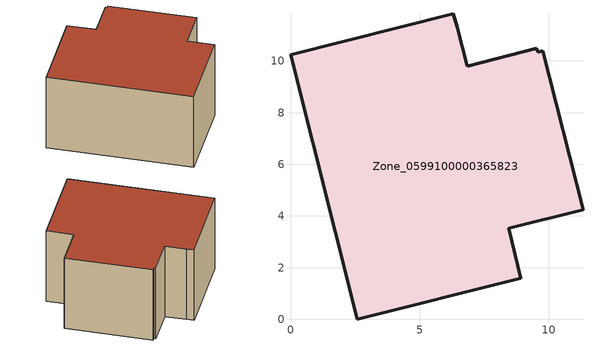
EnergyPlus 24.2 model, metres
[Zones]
Zone_0599100000365823
 floor ground (C_G): 6.46,11.31 6.84,9.8 9.54,10.48 9.57,10.34 9.77,10.39 11.32,4.24 8.44,3.52 8.92,1.58 2.58,0 0,10.23 6.3,11.83 z0
 wall outside (C_F): 2.58,0 8.92,1.58 8.44,3.52 11.32,4.24 9.77,10.39 9.57,10.34 9.54,10.48 6.84,9.8 6.46,11.31 6.3,11.83 0,10.23 2.58,0 z0:5.94
 roof outside (C_R): 9.57,10.34 9.54,10.48 6.84,9.8 6.46,11.31 6.3,11.83 0,10.23 2.58,0 8.92,1.58 8.44,3.52 11.32,4.24 9.77,10.39 z5.94
[BUILDING]
Pand.0599100000365823: North Axis=0; Terrain=City; Loads Convergence Tolerance Value=0.04; Temperature Convergence Tolerance Value=0.4; Solar Distribution=FullExterior; Maximum Number of Warmup Days=25; Minimum Number of Warmup Days=1
[Site:Location]
Rotterdam.The.Hague.AP_ZH_NLD Design_Conditions: Latitude=51.96; Longitude=4.45; Time Zone=1; Elevation=-4.5
[SITE:GROUNDTEMPERATURE:BUILDINGSURFACE]
18, 18, 18, 18, 18, 18, 18, 18, 18, 18, 18, 18
[MATERIAL] Thermal Absorptance=0.9; Solar Absorptance=0.7; Visible Absorptance=0.7
Name | Roughness | Thickness | Conductivity | Density | Specific Heat
G.D.1992-2005 | MediumSmooth | 0.15 | 0.06 | 540 | 1210
F.D.1992-2005 | Rough | 0.3 | 0.12 | 1920 | 840
R.D.1992-2005 | MediumRough | 0.2 | 0.08 | 1500 | 1000
[CONSTRUCTION]
C_G: G.D.1992-2005
C_F: F.D.1992-2005
C_R: R.D.1992-2005
[ZONE]
Zone_0599100000365823: Type=1; Multiplier=1; Ceiling Height=Autocalculate; Volume=Autocalculate; Floor Area=autocalculate; Part of Total Floor Area=Yes
[ZONEINFILTRATION:DESIGNFLOWRATE]
Infil_Zone_0599100000365823: Zone or ZoneList or Space or SpaceList=Zone_0599100000365823; Schedule=AlwaysOn; Design Flow Rate Calculation Method=Flow/Area; Flow Rate per Floor Area=0.0021; Constant Term Coefficient=1; Temperature Term Coefficient=0; Velocity Term Coefficient=0; Velocity Squared Term Coefficient=0
[HVACTEMPLATE:ZONE:IDEALLOADSAIRSYSTEM]
Zone_0599100000365823: Maximum Heating Supply Air Temperature=50; Minimum Cooling Supply Air Temperature=13; Maximum Heating Supply Air Humidity Ratio=0.0156; Minimum Cooling Supply Air Humidity Ratio=0.0077; Heating Limit=NoLimit; Cooling Limit=NoLimit; Dehumidification Control Type=ConstantSensibleHeatRatio; Cooling Sensible Heat Ratio=0.7; Dehumidification Setpoint=60; Humidification Control Type=None; Humidification Setpoint=30; Outdoor Air Method=None; Outdoor Air Flow Rate per Person=0.00944; Outdoor Air Flow Rate per Zone Floor Area=0; Outdoor Air Flow Rate per Zone=0; Demand Controlled Ventilation Type=None; Outdoor Air Economizer Type=NoEconomizer; Heat Recovery Type=None; Sensible Heat Recovery Effectiveness=0.7; Latent Heat Recovery Effectiveness=0.65
[ZONECONTROL:THERMOSTAT]
ThermostatControl_Zone_0599100000365823: Zone or ZoneList=Zone_0599100000365823; Control Type Schedule=DualSetpointControlType; Control 1=Thermostat_Zone_0599100000365823; Temperature Difference Between Cutout And Setpoint=0
[THERMOSTATSETPOINT:DUALSETPOINT]
Thermostat_Zone_0599100000365823: Heating Setpoint Temperature Schedule=HeatingSetpoint_Zone_0599100000365823; Cooling Setpoint Temperature Schedule=CoolingSetpoint_Zone_0599100000365823
[SCHEDULE:COMPACT]
HeatingSetpoint_Zone_0599100000365823: Through: 12/31, For: AllDays, Until: 24:00, 21
CoolingSetpoint_Zone_0599100000365823: Through: 12/31, For: AllDays, Until: 24:00, 24
DualSetpointControlType: Through: 12/31, For: AllDays, Until: 24:00, 4
AlwaysOn: Through: 12/31, For: AllDays, Until: 24:00, 1
